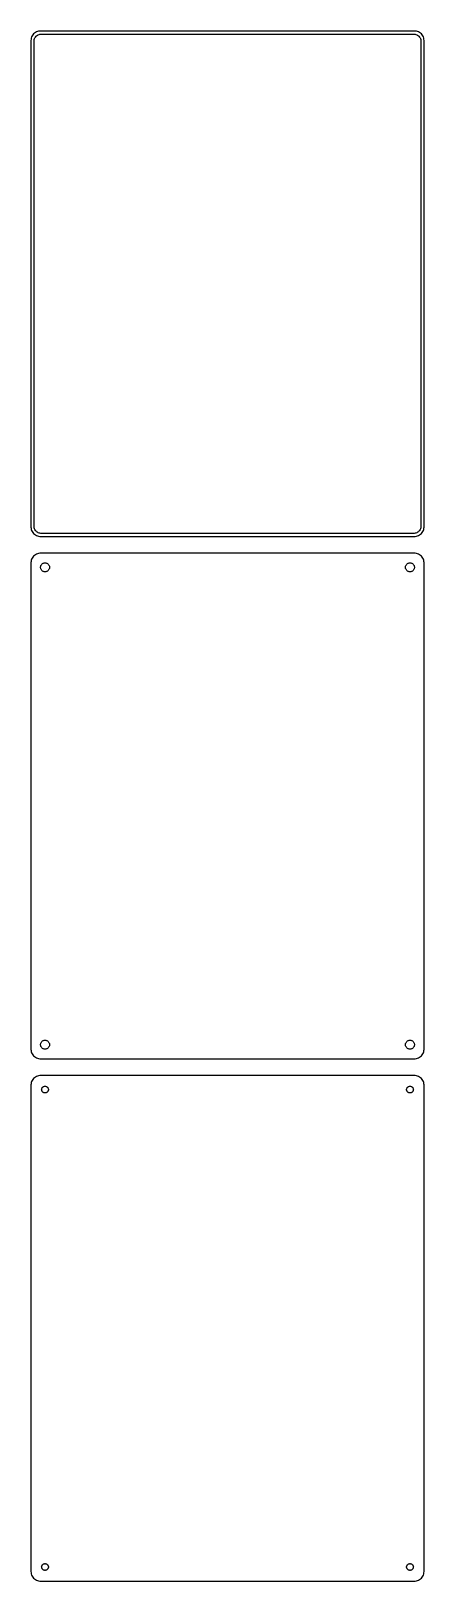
# Model space of a CAD drawing. Header units: metres. Extents: x -105 to 105, y 423 to 1251.
import ezdxf

# ---------------------------------------------------------------- set-up
doc = ezdxf.new("R2010")
doc.units = ezdxf.units.M

msp = doc.modelspace()

# ---------------------------------------------------------------- linework, layer by layer
for p, q in [((-102.129, 1250.52), (-102.679, 1250.22)), ((-101.545, 1250.76), (-102.129, 1250.52)), ((-100.937, 1250.91), (-101.545, 1250.76)), ((-100.314, 1250.99), (-100.937, 1250.91)), ((100.314, 1250.99), (-100.314, 1250.99)), ((100.937, 1250.91), (100.314, 1250.99)), ((101.545, 1250.76), (100.937, 1250.91)), ((102.129, 1250.52), (101.545, 1250.76)), ((102.679, 1250.22), (102.129, 1250.52)), ((-104.961, 1246.63), (-105, 1246)), ((-105, 1246), (-105, 986)), ((-104.843, 1247.24), (-104.961, 1246.63)), ((-104.649, 1247.84), (-104.843, 1247.24)), ((-104.382, 1248.41), (-104.649, 1247.84)), ((-104.045, 1248.94), (-104.382, 1248.41)), ((-103.645, 1249.42), (-104.045, 1248.94)), ((-103.187, 1249.85), (-103.645, 1249.42)), ((-103.373, 1245.5), (-103.342, 1245.99)), ((-103.373, 986.5), (-103.373, 1245.5)), ((-103.342, 1245.99), (-103.251, 1246.46)), ((-103.251, 1246.46), (-103.101, 1246.93)), ((-102.679, 1250.22), (-103.187, 1249.85)), ((-103.101, 1246.93), (-102.894, 1247.37)), ((-102.894, 1247.37), (-102.633, 1247.78)), ((-102.633, 1247.78), (-102.323, 1248.15)), ((-102.323, 1248.15), (-101.969, 1248.48)), ((-101.969, 1248.48), (-101.575, 1248.77)), ((-101.575, 1248.77), (-101.149, 1249)), ((-101.149, 1249), (-100.697, 1249.18)), ((-100.697, 1249.18), (-100.226, 1249.3)), ((-100.226, 1249.3), (-99.7432, 1249.36)), ((-99.7432, 1249.36), (99.7432, 1249.36)), ((99.7432, 1249.36), (100.226, 1249.3)), ((100.226, 1249.3), (100.697, 1249.18)), ((100.697, 1249.18), (101.149, 1249)), ((101.149, 1249), (101.575, 1248.77)), ((101.575, 1248.77), (101.969, 1248.48)), ((101.969, 1248.48), (102.323, 1248.15)), ((102.323, 1248.15), (102.633, 1247.78)), ((102.633, 1247.78), (102.894, 1247.37)), ((103.187, 1249.85), (102.679, 1250.22)), ((102.894, 1247.37), (103.101, 1246.93)), ((103.101, 1246.93), (103.251, 1246.46)), ((103.645, 1249.42), (103.187, 1249.85)), ((103.251, 1246.46), (103.342, 1245.99)), ((103.342, 1245.99), (103.373, 1245.5)), ((103.373, 1245.5), (103.373, 986.5)), ((104.045, 1248.94), (103.645, 1249.42)), ((104.382, 1248.41), (104.045, 1248.94)), ((104.649, 1247.84), (104.382, 1248.41)), ((104.843, 1247.24), (104.649, 1247.84)), ((104.961, 1246.63), (104.843, 1247.24)), ((105, 1246), (104.961, 1246.63)), ((105, 986), (105, 1246)), ((-105, 986), (-104.961, 985.373)), ((-104.961, 985.373), (-104.843, 984.757)), ((-103.342, 986.015), (-103.373, 986.5)), ((-103.251, 985.537), (-103.342, 986.015)), ((-103.101, 985.074), (-103.251, 985.537)), ((103.251, 985.537), (103.101, 985.074)), ((103.342, 986.015), (103.251, 985.537)), ((103.373, 986.5), (103.342, 986.015)), ((104.843, 984.757), (104.961, 985.373)), ((104.961, 985.373), (105, 986)), ((-104.843, 984.757), (-104.649, 984.159)), ((-104.649, 984.159), (-104.382, 983.591)), ((-104.382, 983.591), (-104.045, 983.061)), ((-104.045, 983.061), (-103.645, 982.577)), ((-103.645, 982.577), (-103.187, 982.147)), ((-103.187, 982.147), (-102.679, 981.778)), ((-102.894, 984.634), (-103.101, 985.074)), ((-102.633, 984.224), (-102.894, 984.634)), ((-102.679, 981.778), (-102.129, 981.476)), ((-102.323, 983.849), (-102.633, 984.224)), ((-101.969, 983.516), (-102.323, 983.849)), ((-102.129, 981.476), (-101.545, 981.245)), ((-101.575, 983.23), (-101.969, 983.516)), ((-101.149, 982.996), (-101.575, 983.23)), ((-101.545, 981.245), (-100.937, 981.089)), ((-100.697, 982.817), (-101.149, 982.996)), ((-100.937, 981.089), (-100.314, 981.01)), ((-100.226, 982.696), (-100.697, 982.817)), ((-100.314, 981.01), (100.314, 981.01)), ((-99.7432, 982.635), (-100.226, 982.696)), ((99.7432, 982.635), (-99.7432, 982.635)), ((100.226, 982.696), (99.7432, 982.635)), ((100.697, 982.817), (100.226, 982.696)), ((100.314, 981.01), (100.937, 981.089)), ((101.149, 982.996), (100.697, 982.817)), ((100.937, 981.089), (101.545, 981.245)), ((101.575, 983.23), (101.149, 982.996)), ((101.545, 981.245), (102.129, 981.476)), ((101.969, 983.516), (101.575, 983.23)), ((102.323, 983.849), (101.969, 983.516)), ((102.129, 981.476), (102.679, 981.778)), ((102.633, 984.224), (102.323, 983.849)), ((102.894, 984.634), (102.633, 984.224)), ((102.679, 981.778), (103.187, 982.147)), ((103.101, 985.074), (102.894, 984.634)), ((103.187, 982.147), (103.645, 982.577)), ((103.645, 982.577), (104.045, 983.061)), ((104.045, 983.061), (104.382, 983.591)), ((104.382, 983.591), (104.649, 984.159)), ((104.649, 984.159), (104.843, 984.757)), ((-104.649, 968.841), (-104.843, 968.243)), ((-104.382, 969.409), (-104.649, 968.841)), ((-104.045, 969.939), (-104.382, 969.409)), ((-103.645, 970.423), (-104.045, 969.939)), ((-103.187, 970.853), (-103.645, 970.423)), ((-102.679, 971.222), (-103.187, 970.853)), ((-102.129, 971.524), (-102.679, 971.222)), ((-101.545, 971.755), (-102.129, 971.524)), ((-100.937, 971.911), (-101.545, 971.755)), ((-100.314, 971.99), (-100.937, 971.911)), ((100.314, 971.99), (-100.314, 971.99)), ((100.937, 971.911), (100.314, 971.99)), ((101.545, 971.755), (100.937, 971.911)), ((102.129, 971.524), (101.545, 971.755)), ((102.679, 971.222), (102.129, 971.524)), ((103.187, 970.853), (102.679, 971.222)), ((103.645, 970.423), (103.187, 970.853)), ((104.045, 969.939), (103.645, 970.423)), ((104.382, 969.409), (104.045, 969.939)), ((104.649, 968.841), (104.382, 969.409)), ((104.843, 968.243), (104.649, 968.841)), ((-104.961, 967.627), (-105, 967)), ((-105, 967), (-105, 707)), ((-104.843, 968.243), (-104.961, 967.627)), ((-99.9, 964.5), (-99.8811, 964.801)), ((-99.8811, 964.199), (-99.9, 964.5)), ((-99.8811, 964.801), (-99.8246, 965.097)), ((-99.8246, 963.903), (-99.8811, 964.199)), ((-99.8246, 965.097), (-99.7315, 965.383)), ((-99.7315, 963.617), (-99.8246, 963.903)), ((-99.7315, 965.383), (-99.6031, 965.656)), ((-99.6031, 963.344), (-99.7315, 963.617)), ((-99.6031, 965.656), (-99.4416, 965.911)), ((-99.4416, 963.089), (-99.6031, 963.344)), ((-99.4416, 965.911), (-99.2495, 966.143)), ((-99.2495, 962.857), (-99.4416, 963.089)), ((-99.2495, 966.143), (-99.0298, 966.349)), ((-99.0298, 962.651), (-99.2495, 962.857)), ((-99.0298, 966.349), (-98.786, 966.526)), ((-98.786, 962.474), (-99.0298, 962.651)), ((-98.786, 966.526), (-98.5219, 966.672)), ((-98.5219, 962.328), (-98.786, 962.474)), ((-98.5219, 966.672), (-98.2416, 966.783)), ((-98.2416, 962.217), (-98.5219, 962.328)), ((-98.2416, 966.783), (-97.9497, 966.857)), ((-97.9497, 962.143), (-98.2416, 962.217)), ((-97.9497, 966.857), (-97.6507, 966.895)), ((-97.6507, 962.105), (-97.9497, 962.143)), ((-97.6507, 966.895), (-97.3493, 966.895)), ((-97.3493, 962.105), (-97.6507, 962.105)), ((-97.3493, 966.895), (-97.0503, 966.857)), ((-97.0503, 962.143), (-97.3493, 962.105)), ((-97.0503, 966.857), (-96.7584, 966.783)), ((-96.7584, 962.217), (-97.0503, 962.143)), ((-96.7584, 966.783), (-96.4781, 966.672)), ((-96.4781, 962.328), (-96.7584, 962.217)), ((-96.4781, 966.672), (-96.214, 966.526)), ((-96.214, 962.474), (-96.4781, 962.328)), ((-96.214, 966.526), (-95.9702, 966.349)), ((-95.9702, 962.651), (-96.214, 962.474)), ((-95.9702, 966.349), (-95.7505, 966.143)), ((-95.7505, 962.857), (-95.9702, 962.651)), ((-95.7505, 966.143), (-95.5583, 965.911)), ((-95.5583, 963.089), (-95.7505, 962.857)), ((-95.5583, 965.911), (-95.3969, 965.656)), ((-95.3969, 963.344), (-95.5583, 963.089)), ((-95.3969, 965.656), (-95.2685, 965.383)), ((-95.2685, 963.617), (-95.3969, 963.344)), ((-95.2685, 965.383), (-95.1754, 965.097)), ((-95.1754, 963.903), (-95.2685, 963.617)), ((-95.1754, 965.097), (-95.1189, 964.801)), ((-95.1189, 964.199), (-95.1754, 963.903)), ((-95.1189, 964.801), (-95.1, 964.5)), ((-95.1, 964.5), (-95.1189, 964.199)), ((95.1, 964.5), (95.1189, 964.801)), ((95.1189, 964.199), (95.1, 964.5)), ((95.1189, 964.801), (95.1754, 965.097)), ((95.1754, 963.903), (95.1189, 964.199)), ((95.1754, 965.097), (95.2685, 965.383)), ((95.2685, 963.617), (95.1754, 963.903)), ((95.2685, 965.383), (95.3969, 965.656)), ((95.3969, 963.344), (95.2685, 963.617)), ((95.3969, 965.656), (95.5583, 965.911)), ((95.5583, 963.089), (95.3969, 963.344)), ((95.5583, 965.911), (95.7505, 966.143)), ((95.7505, 962.857), (95.5583, 963.089)), ((95.7505, 966.143), (95.9702, 966.349)), ((95.9702, 962.651), (95.7505, 962.857)), ((95.9702, 966.349), (96.214, 966.526)), ((96.214, 962.474), (95.9702, 962.651)), ((96.214, 966.526), (96.4781, 966.672)), ((96.4781, 962.328), (96.214, 962.474)), ((96.4781, 966.672), (96.7584, 966.783)), ((96.7584, 962.217), (96.4781, 962.328)), ((96.7584, 966.783), (97.0503, 966.857)), ((97.0503, 962.143), (96.7584, 962.217)), ((97.0503, 966.857), (97.3493, 966.895)), ((97.3493, 962.105), (97.0503, 962.143)), ((97.3493, 966.895), (97.6507, 966.895)), ((97.6507, 962.105), (97.3493, 962.105)), ((97.6507, 966.895), (97.9497, 966.857)), ((97.9497, 962.143), (97.6507, 962.105)), ((97.9497, 966.857), (98.2416, 966.783)), ((98.2416, 962.217), (97.9497, 962.143)), ((98.2416, 966.783), (98.5219, 966.672)), ((98.5219, 962.328), (98.2416, 962.217)), ((98.5219, 966.672), (98.786, 966.526)), ((98.786, 962.474), (98.5219, 962.328)), ((98.786, 966.526), (99.0298, 966.349)), ((99.0298, 962.651), (98.786, 962.474)), ((99.0298, 966.349), (99.2495, 966.143)), ((99.2495, 962.857), (99.0298, 962.651)), ((99.2495, 966.143), (99.4416, 965.911)), ((99.4416, 963.089), (99.2495, 962.857)), ((99.4416, 965.911), (99.6031, 965.656)), ((99.6031, 963.344), (99.4416, 963.089)), ((99.6031, 965.656), (99.7315, 965.383)), ((99.7315, 963.617), (99.6031, 963.344)), ((99.7315, 965.383), (99.8246, 965.097)), ((99.8246, 963.903), (99.7315, 963.617)), ((99.8246, 965.097), (99.8811, 964.801)), ((99.8811, 964.199), (99.8246, 963.903)), ((99.8811, 964.801), (99.9, 964.5)), ((99.9, 964.5), (99.8811, 964.199)), ((104.961, 967.627), (104.843, 968.243)), ((105, 967), (104.961, 967.627)), ((105, 707), (105, 967)), ((-105, 707), (-104.961, 706.373)), ((-104.961, 706.373), (-104.843, 705.757)), ((-104.843, 705.757), (-104.649, 705.159)), ((-104.649, 705.159), (-104.382, 704.591)), ((-104.382, 704.591), (-104.045, 704.061)), ((-104.045, 704.061), (-103.645, 703.577)), ((-99.9, 709.5), (-99.8811, 709.801)), ((-99.8811, 709.199), (-99.9, 709.5)), ((-99.8811, 709.801), (-99.8246, 710.097)), ((-99.8246, 708.903), (-99.8811, 709.199)), ((-99.8246, 710.097), (-99.7315, 710.383)), ((-99.7315, 708.617), (-99.8246, 708.903)), ((-99.7315, 710.383), (-99.6031, 710.656)), ((-99.6031, 708.344), (-99.7315, 708.617)), ((-99.6031, 710.656), (-99.4416, 710.911)), ((-99.4416, 708.089), (-99.6031, 708.344)), ((-99.4416, 710.911), (-99.2495, 711.143)), ((-99.2495, 707.857), (-99.4416, 708.089)), ((-99.2495, 711.143), (-99.0298, 711.349)), ((-99.0298, 707.651), (-99.2495, 707.857)), ((-99.0298, 711.349), (-98.786, 711.526)), ((-98.786, 707.474), (-99.0298, 707.651)), ((-98.786, 711.526), (-98.5219, 711.672)), ((-98.5219, 707.328), (-98.786, 707.474)), ((-98.5219, 711.672), (-98.2416, 711.783)), ((-98.2416, 707.217), (-98.5219, 707.328)), ((-98.2416, 711.783), (-97.9497, 711.857)), ((-97.9497, 707.143), (-98.2416, 707.217)), ((-97.9497, 711.857), (-97.6507, 711.895)), ((-97.6507, 707.105), (-97.9497, 707.143)), ((-97.6507, 711.895), (-97.3493, 711.895)), ((-97.3493, 707.105), (-97.6507, 707.105)), ((-97.3493, 711.895), (-97.0503, 711.857)), ((-97.0503, 707.143), (-97.3493, 707.105)), ((-97.0503, 711.857), (-96.7584, 711.783)), ((-96.7584, 707.217), (-97.0503, 707.143)), ((-96.7584, 711.783), (-96.4781, 711.672)), ((-96.4781, 707.328), (-96.7584, 707.217)), ((-96.4781, 711.672), (-96.214, 711.526)), ((-96.214, 707.474), (-96.4781, 707.328)), ((-96.214, 711.526), (-95.9702, 711.349)), ((-95.9702, 707.651), (-96.214, 707.474)), ((-95.9702, 711.349), (-95.7505, 711.143)), ((-95.7505, 707.857), (-95.9702, 707.651)), ((-95.7505, 711.143), (-95.5583, 710.911)), ((-95.5583, 708.089), (-95.7505, 707.857)), ((-95.5583, 710.911), (-95.3969, 710.656)), ((-95.3969, 708.344), (-95.5583, 708.089)), ((-95.3969, 710.656), (-95.2685, 710.383)), ((-95.2685, 708.617), (-95.3969, 708.344)), ((-95.2685, 710.383), (-95.1754, 710.097)), ((-95.1754, 708.903), (-95.2685, 708.617)), ((-95.1754, 710.097), (-95.1189, 709.801)), ((-95.1189, 709.199), (-95.1754, 708.903)), ((-95.1189, 709.801), (-95.1, 709.5)), ((-95.1, 709.5), (-95.1189, 709.199)), ((95.1, 709.5), (95.1189, 709.801)), ((95.1189, 709.199), (95.1, 709.5)), ((95.1189, 709.801), (95.1754, 710.097)), ((95.1754, 708.903), (95.1189, 709.199)), ((95.1754, 710.097), (95.2685, 710.383)), ((95.2685, 708.617), (95.1754, 708.903)), ((95.2685, 710.383), (95.3969, 710.656)), ((95.3969, 708.344), (95.2685, 708.617)), ((95.3969, 710.656), (95.5583, 710.911)), ((95.5583, 708.089), (95.3969, 708.344)), ((95.5583, 710.911), (95.7505, 711.143)), ((95.7505, 707.857), (95.5583, 708.089)), ((95.7505, 711.143), (95.9702, 711.349)), ((95.9702, 707.651), (95.7505, 707.857)), ((95.9702, 711.349), (96.214, 711.526)), ((96.214, 707.474), (95.9702, 707.651)), ((96.214, 711.526), (96.4781, 711.672)), ((96.4781, 707.328), (96.214, 707.474)), ((96.4781, 711.672), (96.7584, 711.783)), ((96.7584, 707.217), (96.4781, 707.328)), ((96.7584, 711.783), (97.0503, 711.857)), ((97.0503, 707.143), (96.7584, 707.217)), ((97.0503, 711.857), (97.3493, 711.895)), ((97.3493, 707.105), (97.0503, 707.143)), ((97.3493, 711.895), (97.6507, 711.895)), ((97.6507, 707.105), (97.3493, 707.105)), ((97.6507, 711.895), (97.9497, 711.857)), ((97.9497, 707.143), (97.6507, 707.105)), ((97.9497, 711.857), (98.2416, 711.783)), ((98.2416, 707.217), (97.9497, 707.143)), ((98.2416, 711.783), (98.5219, 711.672)), ((98.5219, 707.328), (98.2416, 707.217)), ((98.5219, 711.672), (98.786, 711.526)), ((98.786, 707.474), (98.5219, 707.328)), ((98.786, 711.526), (99.0298, 711.349)), ((99.0298, 707.651), (98.786, 707.474)), ((99.0298, 711.349), (99.2495, 711.143)), ((99.2495, 707.857), (99.0298, 707.651)), ((99.2495, 711.143), (99.4416, 710.911)), ((99.4416, 708.089), (99.2495, 707.857)), ((99.4416, 710.911), (99.6031, 710.656)), ((99.6031, 708.344), (99.4416, 708.089)), ((99.6031, 710.656), (99.7315, 710.383)), ((99.7315, 708.617), (99.6031, 708.344)), ((99.7315, 710.383), (99.8246, 710.097)), ((99.8246, 708.903), (99.7315, 708.617)), ((99.8246, 710.097), (99.8811, 709.801)), ((99.8811, 709.199), (99.8246, 708.903)), ((99.8811, 709.801), (99.9, 709.5)), ((99.9, 709.5), (99.8811, 709.199)), ((103.645, 703.577), (104.045, 704.061)), ((104.045, 704.061), (104.382, 704.591)), ((104.382, 704.591), (104.649, 705.159)), ((104.649, 705.159), (104.843, 705.757)), ((104.843, 705.757), (104.961, 706.373)), ((104.961, 706.373), (105, 707)), ((-103.645, 703.577), (-103.187, 703.147)), ((-103.187, 703.147), (-102.679, 702.778)), ((-102.679, 702.778), (-102.129, 702.476)), ((-102.129, 702.476), (-101.545, 702.245)), ((-101.545, 702.245), (-100.937, 702.089)), ((-100.937, 702.089), (-100.314, 702.01)), ((-100.314, 702.01), (100.314, 702.01)), ((100.314, 702.01), (100.937, 702.089)), ((100.937, 702.089), (101.545, 702.245)), ((101.545, 702.245), (102.129, 702.476)), ((102.129, 702.476), (102.679, 702.778)), ((102.679, 702.778), (103.187, 703.147)), ((103.187, 703.147), (103.645, 703.577)), ((-104.961, 688.627), (-105, 688)), ((-105, 688), (-105, 428)), ((-104.843, 689.243), (-104.961, 688.627)), ((-104.649, 689.841), (-104.843, 689.243)), ((-104.382, 690.409), (-104.649, 689.841)), ((-104.045, 690.939), (-104.382, 690.409)), ((-103.645, 691.423), (-104.045, 690.939)), ((-103.187, 691.853), (-103.645, 691.423)), ((-102.679, 692.222), (-103.187, 691.853)), ((-102.129, 692.524), (-102.679, 692.222)), ((-101.545, 692.755), (-102.129, 692.524)), ((-100.937, 692.911), (-101.545, 692.755)), ((-100.314, 692.99), (-100.937, 692.911)), ((100.314, 692.99), (-100.314, 692.99)), ((-98.0562, 687.212), (-97.8373, 687.268)), ((-97.8373, 687.268), (-97.613, 687.296)), ((-97.613, 687.296), (-97.387, 687.296)), ((-97.387, 687.296), (-97.1627, 687.268)), ((-97.1627, 687.268), (-96.9438, 687.212)), ((96.9438, 687.212), (97.1627, 687.268)), ((97.1627, 687.268), (97.387, 687.296)), ((97.387, 687.296), (97.613, 687.296)), ((97.613, 687.296), (97.8373, 687.268)), ((97.8373, 687.268), (98.0562, 687.212)), ((100.937, 692.911), (100.314, 692.99)), ((101.545, 692.755), (100.937, 692.911)), ((102.129, 692.524), (101.545, 692.755)), ((102.679, 692.222), (102.129, 692.524)), ((103.187, 691.853), (102.679, 692.222)), ((103.645, 691.423), (103.187, 691.853)), ((104.045, 690.939), (103.645, 691.423)), ((104.382, 690.409), (104.045, 690.939)), ((104.649, 689.841), (104.382, 690.409)), ((104.843, 689.243), (104.649, 689.841)), ((104.961, 688.627), (104.843, 689.243)), ((105, 688), (104.961, 688.627)), ((105, 428), (105, 688)), ((-99.3, 685.5), (-99.2858, 685.726)), ((-99.2858, 685.274), (-99.3, 685.5)), ((-99.2858, 685.726), (-99.2434, 685.948)), ((-99.2434, 685.052), (-99.2858, 685.274)), ((-99.2434, 685.948), (-99.1736, 686.163)), ((-99.1736, 684.837), (-99.2434, 685.052)), ((-99.1736, 686.163), (-99.0773, 686.367)), ((-99.0773, 684.633), (-99.1736, 684.837)), ((-99.0773, 686.367), (-98.9562, 686.558)), ((-98.9562, 684.442), (-99.0773, 684.633)), ((-98.9562, 686.558), (-98.8121, 686.732)), ((-98.8121, 684.268), (-98.9562, 684.442)), ((-98.8121, 686.732), (-98.6474, 686.887)), ((-98.6474, 684.113), (-98.8121, 684.268)), ((-98.6474, 686.887), (-98.4645, 687.02)), ((-98.4645, 683.98), (-98.6474, 684.113)), ((-98.4645, 687.02), (-98.2664, 687.129)), ((-98.2664, 683.871), (-98.4645, 683.98)), ((-98.2664, 687.129), (-98.0562, 687.212)), ((-98.0562, 683.788), (-98.2664, 683.871)), ((-97.8373, 683.732), (-98.0562, 683.788)), ((-97.613, 683.704), (-97.8373, 683.732)), ((-97.387, 683.704), (-97.613, 683.704)), ((-97.1627, 683.732), (-97.387, 683.704)), ((-96.9438, 683.788), (-97.1627, 683.732)), ((-96.9438, 687.212), (-96.7336, 687.129)), ((-96.7336, 683.871), (-96.9438, 683.788)), ((-96.7336, 687.129), (-96.5355, 687.02)), ((-96.5355, 683.98), (-96.7336, 683.871)), ((-96.5355, 687.02), (-96.3526, 686.887)), ((-96.3526, 684.113), (-96.5355, 683.98)), ((-96.3526, 686.887), (-96.1879, 686.732)), ((-96.1879, 684.268), (-96.3526, 684.113)), ((-96.1879, 686.732), (-96.0438, 686.558)), ((-96.0438, 684.442), (-96.1879, 684.268)), ((-96.0438, 686.558), (-95.9226, 686.367)), ((-95.9226, 684.633), (-96.0438, 684.442)), ((-95.9226, 686.367), (-95.8264, 686.163)), ((-95.8264, 684.837), (-95.9226, 684.633)), ((-95.8264, 686.163), (-95.7565, 685.948)), ((-95.7565, 685.052), (-95.8264, 684.837)), ((-95.7565, 685.948), (-95.7142, 685.726)), ((-95.7142, 685.274), (-95.7565, 685.052)), ((-95.7142, 685.726), (-95.7, 685.5)), ((-95.7, 685.5), (-95.7142, 685.274)), ((95.7, 685.5), (95.7142, 685.726)), ((95.7142, 685.274), (95.7, 685.5)), ((95.7142, 685.726), (95.7565, 685.948)), ((95.7565, 685.052), (95.7142, 685.274)), ((95.7565, 685.948), (95.8264, 686.163)), ((95.8264, 684.837), (95.7565, 685.052)), ((95.8264, 686.163), (95.9226, 686.367)), ((95.9226, 684.633), (95.8264, 684.837)), ((95.9226, 686.367), (96.0438, 686.558)), ((96.0438, 684.442), (95.9226, 684.633)), ((96.0438, 686.558), (96.1879, 686.732)), ((96.1879, 684.268), (96.0438, 684.442)), ((96.1879, 686.732), (96.3526, 686.887)), ((96.3526, 684.113), (96.1879, 684.268)), ((96.3526, 686.887), (96.5355, 687.02)), ((96.5355, 683.98), (96.3526, 684.113)), ((96.5355, 687.02), (96.7336, 687.129)), ((96.7336, 683.871), (96.5355, 683.98)), ((96.7336, 687.129), (96.9438, 687.212)), ((96.9438, 683.788), (96.7336, 683.871)), ((97.1627, 683.732), (96.9438, 683.788)), ((97.387, 683.704), (97.1627, 683.732)), ((97.613, 683.704), (97.387, 683.704)), ((97.8373, 683.732), (97.613, 683.704)), ((98.0562, 683.788), (97.8373, 683.732)), ((98.0562, 687.212), (98.2664, 687.129)), ((98.2664, 683.871), (98.0562, 683.788)), ((98.2664, 687.129), (98.4645, 687.02)), ((98.4645, 683.98), (98.2664, 683.871)), ((98.4645, 687.02), (98.6474, 686.887)), ((98.6474, 684.113), (98.4645, 683.98)), ((98.6474, 686.887), (98.8121, 686.732)), ((98.8121, 684.268), (98.6474, 684.113)), ((98.8121, 686.732), (98.9562, 686.558)), ((98.9562, 684.442), (98.8121, 684.268)), ((98.9562, 686.558), (99.0773, 686.367)), ((99.0773, 684.633), (98.9562, 684.442)), ((99.0773, 686.367), (99.1736, 686.163)), ((99.1736, 684.837), (99.0773, 684.633)), ((99.1736, 686.163), (99.2434, 685.948)), ((99.2434, 685.052), (99.1736, 684.837)), ((99.2434, 685.948), (99.2858, 685.726)), ((99.2858, 685.274), (99.2434, 685.052)), ((99.2858, 685.726), (99.3, 685.5)), ((99.3, 685.5), (99.2858, 685.274)), ((-99.3, 430.5), (-99.2858, 430.726)), ((-99.2858, 430.726), (-99.2434, 430.948)), ((-99.2434, 430.948), (-99.1736, 431.163)), ((-99.1736, 431.163), (-99.0773, 431.367)), ((-99.0773, 431.367), (-98.9562, 431.558)), ((-98.9562, 431.558), (-98.8121, 431.732)), ((-98.8121, 431.732), (-98.6474, 431.887)), ((-98.6474, 431.887), (-98.4645, 432.02)), ((-98.4645, 432.02), (-98.2664, 432.129)), ((-98.2664, 432.129), (-98.0562, 432.212)), ((-98.0562, 432.212), (-97.8373, 432.268)), ((-97.8373, 432.268), (-97.613, 432.296)), ((-97.613, 432.296), (-97.387, 432.296)), ((-97.387, 432.296), (-97.1627, 432.268)), ((-97.1627, 432.268), (-96.9438, 432.212)), ((-96.9438, 432.212), (-96.7336, 432.129)), ((-96.7336, 432.129), (-96.5355, 432.02)), ((-96.5355, 432.02), (-96.3526, 431.887)), ((-96.3526, 431.887), (-96.1879, 431.732)), ((-96.1879, 431.732), (-96.0438, 431.558)), ((-96.0438, 431.558), (-95.9226, 431.367)), ((-95.9226, 431.367), (-95.8264, 431.163)), ((-95.8264, 431.163), (-95.7565, 430.948)), ((-95.7565, 430.948), (-95.7142, 430.726)), ((-95.7142, 430.726), (-95.7, 430.5)), ((95.7, 430.5), (95.7142, 430.726)), ((95.7142, 430.726), (95.7565, 430.948)), ((95.7565, 430.948), (95.8264, 431.163)), ((95.8264, 431.163), (95.9226, 431.367)), ((95.9226, 431.367), (96.0438, 431.558)), ((96.0438, 431.558), (96.1879, 431.732)), ((96.1879, 431.732), (96.3526, 431.887)), ((96.3526, 431.887), (96.5355, 432.02)), ((96.5355, 432.02), (96.7336, 432.129)), ((96.7336, 432.129), (96.9438, 432.212)), ((96.9438, 432.212), (97.1627, 432.268)), ((97.1627, 432.268), (97.387, 432.296)), ((97.387, 432.296), (97.613, 432.296)), ((97.613, 432.296), (97.8373, 432.268)), ((97.8373, 432.268), (98.0562, 432.212)), ((98.0562, 432.212), (98.2664, 432.129)), ((98.2664, 432.129), (98.4645, 432.02)), ((98.4645, 432.02), (98.6474, 431.887)), ((98.6474, 431.887), (98.8121, 431.732)), ((98.8121, 431.732), (98.9562, 431.558)), ((98.9562, 431.558), (99.0773, 431.367)), ((99.0773, 431.367), (99.1736, 431.163)), ((99.1736, 431.163), (99.2434, 430.948)), ((99.2434, 430.948), (99.2858, 430.726)), ((99.2858, 430.726), (99.3, 430.5)), ((-105, 428), (-104.961, 427.373)), ((-104.961, 427.373), (-104.843, 426.757)), ((-104.843, 426.757), (-104.649, 426.159)), ((-104.649, 426.159), (-104.382, 425.591)), ((-104.382, 425.591), (-104.045, 425.061)), ((-104.045, 425.061), (-103.645, 424.577)), ((-103.645, 424.577), (-103.187, 424.147)), ((-103.187, 424.147), (-102.679, 423.778)), ((-102.679, 423.778), (-102.129, 423.476)), ((-102.129, 423.476), (-101.545, 423.245)), ((-101.545, 423.245), (-100.937, 423.089)), ((-100.937, 423.089), (-100.314, 423.01)), ((-100.314, 423.01), (100.314, 423.01)), ((-99.2858, 430.274), (-99.3, 430.5)), ((-99.2434, 430.052), (-99.2858, 430.274)), ((-99.1736, 429.837), (-99.2434, 430.052)), ((-99.0773, 429.633), (-99.1736, 429.837)), ((-98.9562, 429.442), (-99.0773, 429.633)), ((-98.8121, 429.268), (-98.9562, 429.442)), ((-98.6474, 429.113), (-98.8121, 429.268)), ((-98.4645, 428.98), (-98.6474, 429.113)), ((-98.2664, 428.871), (-98.4645, 428.98)), ((-98.0562, 428.788), (-98.2664, 428.871)), ((-97.8373, 428.732), (-98.0562, 428.788)), ((-97.613, 428.704), (-97.8373, 428.732)), ((-97.387, 428.704), (-97.613, 428.704)), ((-97.1627, 428.732), (-97.387, 428.704)), ((-96.9438, 428.788), (-97.1627, 428.732)), ((-96.7336, 428.871), (-96.9438, 428.788)), ((-96.5355, 428.98), (-96.7336, 428.871)), ((-96.3526, 429.113), (-96.5355, 428.98)), ((-96.1879, 429.268), (-96.3526, 429.113)), ((-96.0438, 429.442), (-96.1879, 429.268)), ((-95.9226, 429.633), (-96.0438, 429.442)), ((-95.8264, 429.837), (-95.9226, 429.633)), ((-95.7565, 430.052), (-95.8264, 429.837)), ((-95.7142, 430.274), (-95.7565, 430.052)), ((-95.7, 430.5), (-95.7142, 430.274)), ((95.7142, 430.274), (95.7, 430.5)), ((95.7565, 430.052), (95.7142, 430.274)), ((95.8264, 429.837), (95.7565, 430.052)), ((95.9226, 429.633), (95.8264, 429.837)), ((96.0438, 429.442), (95.9226, 429.633)), ((96.1879, 429.268), (96.0438, 429.442)), ((96.3526, 429.113), (96.1879, 429.268)), ((96.5355, 428.98), (96.3526, 429.113)), ((96.7336, 428.871), (96.5355, 428.98)), ((96.9438, 428.788), (96.7336, 428.871)), ((97.1627, 428.732), (96.9438, 428.788)), ((97.387, 428.704), (97.1627, 428.732)), ((97.613, 428.704), (97.387, 428.704)), ((97.8373, 428.732), (97.613, 428.704)), ((98.0562, 428.788), (97.8373, 428.732)), ((98.2664, 428.871), (98.0562, 428.788)), ((98.4645, 428.98), (98.2664, 428.871)), ((98.6474, 429.113), (98.4645, 428.98)), ((98.8121, 429.268), (98.6474, 429.113)), ((98.9562, 429.442), (98.8121, 429.268)), ((99.0773, 429.633), (98.9562, 429.442)), ((99.1736, 429.837), (99.0773, 429.633)), ((99.2434, 430.052), (99.1736, 429.837)), ((99.2858, 430.274), (99.2434, 430.052)), ((99.3, 430.5), (99.2858, 430.274)), ((100.314, 423.01), (100.937, 423.089)), ((100.937, 423.089), (101.545, 423.245)), ((101.545, 423.245), (102.129, 423.476)), ((102.129, 423.476), (102.679, 423.778)), ((102.679, 423.778), (103.187, 424.147)), ((103.187, 424.147), (103.645, 424.577)), ((103.645, 424.577), (104.045, 425.061)), ((104.045, 425.061), (104.382, 425.591)), ((104.382, 425.591), (104.649, 426.159)), ((104.649, 426.159), (104.843, 426.757)), ((104.843, 426.757), (104.961, 427.373)), ((104.961, 427.373), (105, 428))]:
    msp.add_line(p, q)

doc.saveas('drawing.dxf')
